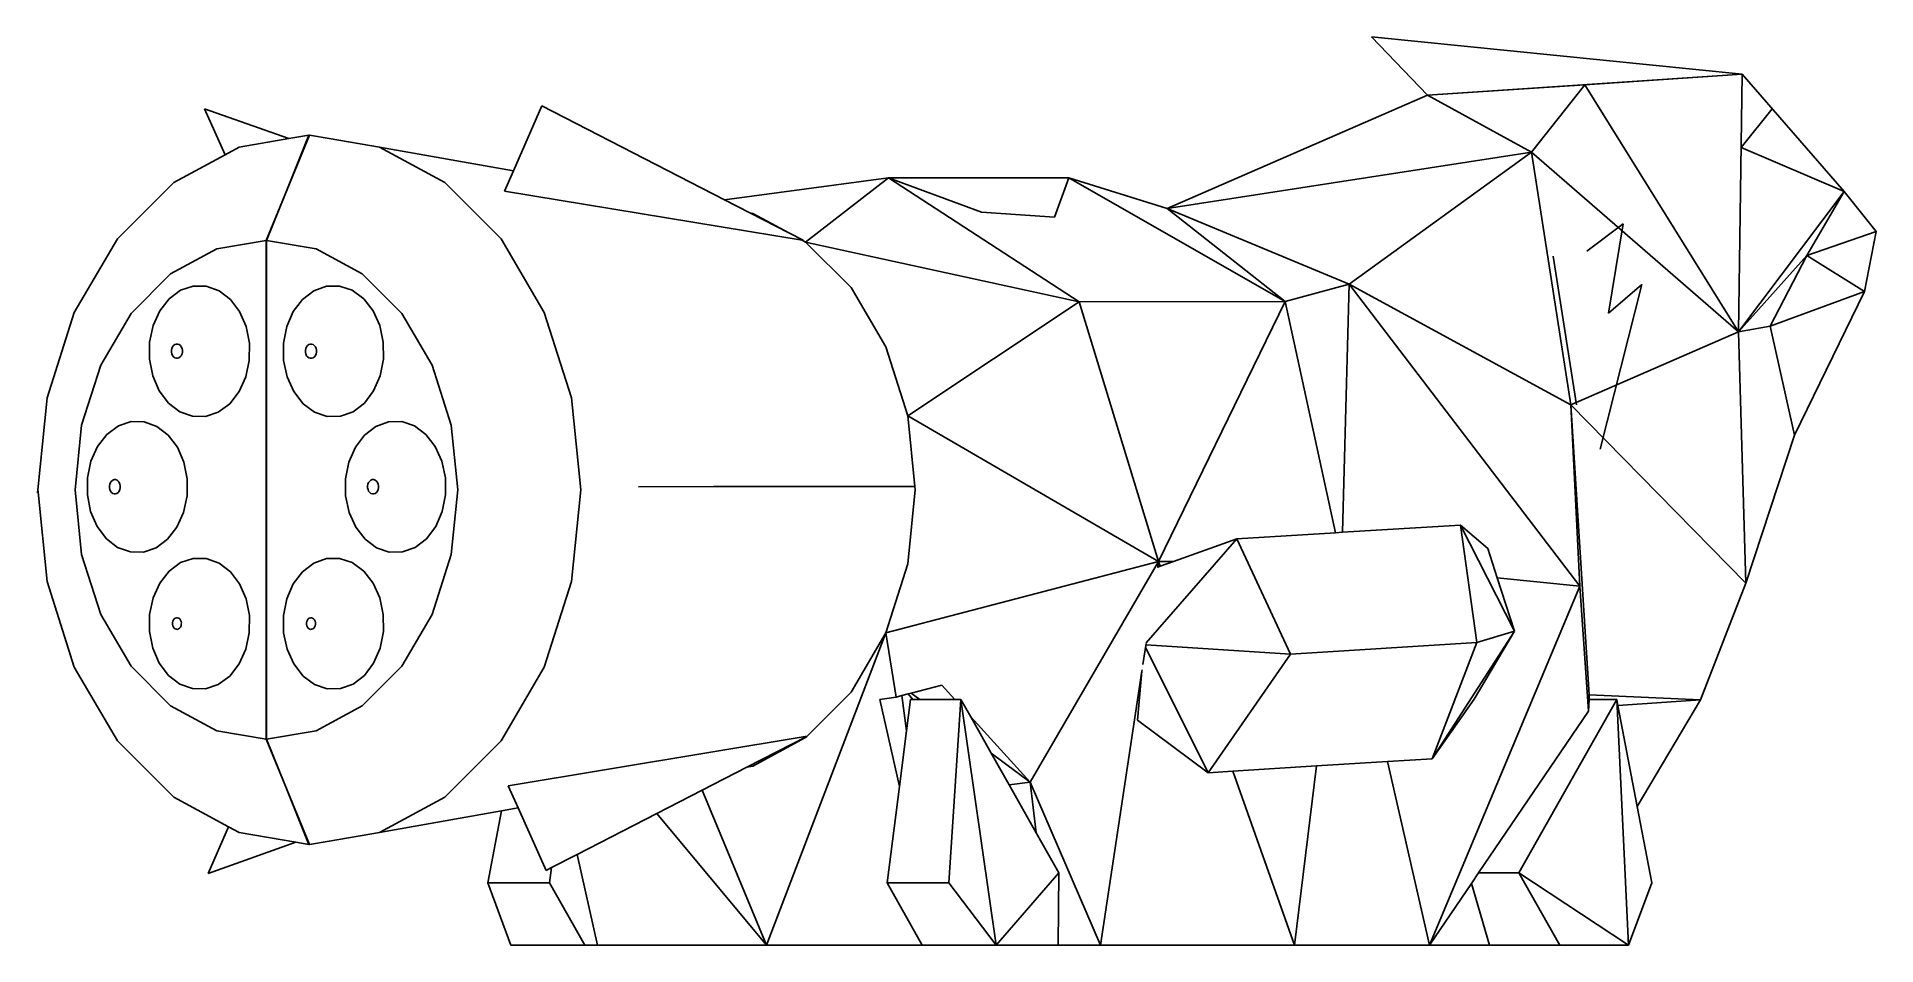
# Model space of a CAD drawing. Extents: x -950 to 786, y -429 to 429.
import ezdxf

# ---------------------------------------------------------------- set-up
doc = ezdxf.new("R2010")
doc.units = 0
doc.header["$MEASUREMENT"] = 0
doc.layers.get('0').update_dxf_attribs({"linetype": 'CONTINUOUS'})

msp = doc.modelspace()

# ---------------------------------------------------------------- linework, layer by layer
for p, q in [((362.6, 373.4), (309.8, 428.6)), ((309.8, 428.6), (659.4, 393.4)), ((362.6, 373.4), (659.4, 393.4)), ((362.6, 373.4), (659.4, 393.4)), ((362.6, 373.4), (511, 383.4)), ((511, 383.4), (460.8, 319.7)), ((511, 383.4), (659.4, 393.4)), ((656.2, 150.1), (511, 383.4)), ((656.2, 150.1), (659.4, 393.4)), ((659.4, 393.4), (755.7, 282.5)), ((116.9, 266.5), (362.6, 373.4)), ((460.8, 319.7), (362.6, 373.4)), ((-791.7, 360.6), (-772.4, 317.2)), ((-712.3, 332.5), (-791.7, 360.6)), ((-473.4, 363.4), (-500.3, 302)), ((-301, 274.7), (-473.4, 363.4)), ((658.5, 324.1), (688, 360.5)), ((-712.3, 332.5), (-759, 324.5)), ((-693.2, 335.8), (-716, 279.2)), ((-692.6, 335.8), (-716, 279.2)), ((-693.2, 335.8), (-712.3, 332.5)), ((-693.2, 335.9), (-692.9, 335.9)), ((-693.2, 335.9), (-693.2, 335.8)), ((-692.6, 335.9), (-692.9, 335.9)), ((-674.3, 332.7), (-692.6, 335.9)), ((-692.6, 335.8), (-692.6, 335.9)), ((-692.6, 335.9), (-692.6, 335.8)), ((-692.6, 335.8), (-692.6, 335.8)), ((-692.6, 335.8), (-674.3, 332.7)), ((-674.3, 332.7), (-626.8, 324.5)), ((-772.4, 317.2), (-820.8, 291.1)), ((-759, 324.5), (-772.4, 317.2)), ((-626.8, 324.5), (-565, 291.1)), ((-500.3, 302), (-626.8, 324.5)), ((116.9, 266.5), (460.8, 319.7)), ((460.8, 319.7), (288.5, 195.1)), ((460.8, 319.7), (656.2, 150.1)), ((460.8, 319.7), (497.8, 81.4)), ((755.7, 282.5), (658.5, 324.1)), ((-500.3, 302), (-508.6, 283)), ((-301, 274.7), (-146.2, 295.6)), ((-146.2, 295.6), (-224.4, 234.9)), ((33.8, 178.4), (-146.2, 295.6)), ((-146.2, 295.6), (-58.5, 263.1)), ((-146.2, 295.6), (24.1, 295.6)), ((10.5, 258.4), (24.1, 295.6)), ((228.1, 178.7), (24.1, 295.6)), ((24.1, 295.6), (116.9, 266.5)), ((-820.8, 291.1), (-873.9, 237.9)), ((-716, 279.2), (-733.6, 236.5)), ((-716, 279.2), (-733.2, 236.5)), ((-565, 291.1), (-511.8, 237.9)), ((-508.6, 283), (-227.8, 236.8)), ((755.7, 282.5), (656.2, 150.1)), ((755.7, 282.5), (720.6, 222.3)), ((786.1, 244.8), (755.7, 282.5)), ((786.1, 244.8), (755.7, 282.5)), ((-277, 262.4), (-301, 274.7)), ((-274.3, 261.9), (-277, 262.4)), ((-240.2, 243.5), (-277, 262.4)), ((-274.3, 261.9), (-240.2, 243.5)), ((-58.5, 263.1), (10.5, 258.4)), ((116.9, 266.5), (228.1, 178.7)), ((288.5, 195.1), (116.9, 266.5)), ((-226.9, 236.7), (-240.2, 243.5)), ((512.9, 226.3), (547.3, 252.2)), ((547.3, 252.2), (533.5, 167.9)), ((786.1, 244.8), (720.6, 222.3)), ((786.1, 244.8), (774.9, 188.1)), ((-873.9, 237.9), (-914.7, 168.5)), ((-780.3, 228.5), (-823.8, 205)), ((-733.6, 236.5), (-780.3, 228.5)), ((-733.6, 236.5), (-733.6, -234.3)), ((-733.2, 236.5), (-733.2, -234.3)), ((-733.2, 236.5), (-686.5, 228.5)), ((-686.5, 228.5), (-643, 205)), ((-511.8, 237.9), (-471.1, 168.5)), ((-227.8, 236.8), (-224.4, 234.9)), ((-227.8, 236.8), (-226.9, 236.7)), ((-224.4, 234.9), (-181.5, 192)), ((-224.4, 234.9), (33.8, 178.4)), ((481.3, 221.6), (503.1, 81.4)), ((720.6, 222.3), (656.2, 150.1)), ((685.9, 155.4), (720.6, 222.3)), ((774.9, 188.1), (720.6, 222.3)), ((-823.8, 205), (-861.1, 167.6)), ((-802.5, 193.4), (-814.5, 189.4)), ((-790.1, 193.3), (-802.5, 193.4)), ((-778.1, 189), (-790.1, 193.3)), ((-688.6, 189), (-676.7, 193.3)), ((-676.7, 193.3), (-664.3, 193.4)), ((-664.3, 193.4), (-652.3, 189.4)), ((-643, 205), (-605.6, 167.6)), ((-181.5, 192), (-148.7, 136.1)), ((288.5, 195.1), (228.1, 178.7)), ((282.3, -39), (288.5, 195.1)), ((506.4, -89.9), (288.5, 195.1)), ((288.5, 195.1), (497.8, 81.4)), ((564.7, 194.8), (525.5, 39.5)), ((533.5, 167.9), (564.7, 194.8)), ((-825.3, 181.4), (-834.1, 170)), ((-814.5, 189.4), (-825.3, 181.4)), ((-767.4, 180.8), (-778.1, 189)), ((-758.7, 169.3), (-767.4, 180.8)), ((-708, 169.3), (-699.3, 180.8)), ((-699.3, 180.8), (-688.6, 189)), ((-652.3, 189.4), (-641.5, 181.4)), ((-641.5, 181.4), (-632.7, 170)), ((-128, 71), (33.8, 178.4)), ((228.1, 178.7), (33.8, 178.4)), ((108.7, -66.5), (33.8, 178.4)), ((228.1, 178.7), (108.7, -66.5)), ((275.6, -39.5), (228.1, 178.7)), ((685.9, 155.4), (774.9, 188.1)), ((708.8, 52.7), (774.9, 188.1)), ((-914.7, 168.5), (-940.3, 87.8)), ((-861.1, 167.6), (-889.8, 118.8)), ((-834.1, 170), (-840.4, 156.1)), ((-752.6, 155.2), (-758.7, 169.3)), ((-714.2, 155.2), (-708, 169.3)), ((-632.7, 170), (-626.4, 156.1)), ((-605.6, 167.6), (-577, 118.8)), ((-471.1, 168.5), (-445.5, 87.8)), ((-843.7, 140.5), (-843.8, 124.3)), ((-840.4, 156.1), (-843.7, 140.5)), ((-749.5, 139.5), (-752.6, 155.2)), ((-749.6, 123.3), (-749.5, 139.5)), ((-717.3, 139.5), (-714.2, 155.2)), ((-717.2, 123.3), (-717.3, 139.5)), ((-626.4, 156.1), (-623.1, 140.5)), ((-623.1, 140.5), (-623, 124.3)), ((497.8, 81.4), (656.2, 150.1)), ((656.2, 150.1), (685.9, 155.4)), ((656.2, 150.1), (663.1, -87)), ((685.9, 155.4), (708.8, 52.7)), ((-843.8, 124.3), (-840.7, 108.6)), ((-822.7, 134.6), (-823, 132.9)), ((-823, 132.9), (-823, 131.1)), ((-823, 131.1), (-822.7, 129.4)), ((-822, 136.1), (-822.7, 134.6)), ((-822.7, 129.4), (-822, 127.8)), ((-821, 137.4), (-822, 136.1)), ((-822, 127.8), (-821.1, 126.5)), ((-821.1, 126.5), (-819.9, 125.6)), ((-819.8, 138.2), (-821, 137.4)), ((-819.9, 125.6), (-818.6, 125.2)), ((-818.5, 138.7), (-819.8, 138.2)), ((-818.6, 125.2), (-817.2, 125.2)), ((-817.1, 138.7), (-818.5, 138.7)), ((-817.2, 125.2), (-815.9, 125.6)), ((-815.8, 138.2), (-817.1, 138.7)), ((-815.9, 125.6), (-814.7, 126.5)), ((-814.6, 137.3), (-815.8, 138.2)), ((-814.7, 126.5), (-813.7, 127.7)), ((-813.7, 136), (-814.6, 137.3)), ((-813, 134.5), (-813.7, 136)), ((-813.7, 127.7), (-813, 129.3)), ((-812.7, 132.8), (-813, 134.5)), ((-813, 129.3), (-812.7, 131)), ((-812.7, 131), (-812.7, 132.8)), ((-752.9, 107.7), (-749.6, 123.3)), ((-713.9, 107.7), (-717.2, 123.3)), ((-696.5, 132.8), (-696.2, 134.5)), ((-696.5, 131), (-696.5, 132.8)), ((-696.2, 129.3), (-696.5, 131)), ((-696.2, 134.5), (-695.5, 136)), ((-695.5, 127.7), (-696.2, 129.3)), ((-695.5, 136), (-694.6, 137.3)), ((-694.5, 126.5), (-695.5, 127.7)), ((-694.6, 137.3), (-693.4, 138.2)), ((-693.3, 125.6), (-694.5, 126.5)), ((-693.4, 138.2), (-692.1, 138.7)), ((-692, 125.2), (-693.3, 125.6)), ((-692.1, 138.7), (-690.7, 138.7)), ((-690.6, 125.2), (-692, 125.2)), ((-690.7, 138.7), (-689.4, 138.2)), ((-689.3, 125.6), (-690.6, 125.2)), ((-689.4, 138.2), (-688.2, 137.4)), ((-688.1, 126.5), (-689.3, 125.6)), ((-688.2, 137.4), (-687.2, 136.1)), ((-687.2, 127.8), (-688.1, 126.5)), ((-687.2, 136.1), (-686.5, 134.6)), ((-686.5, 129.4), (-687.2, 127.8)), ((-686.5, 134.6), (-686.2, 132.9)), ((-686.2, 131.1), (-686.5, 129.4)), ((-686.2, 132.9), (-686.2, 131.1)), ((-623, 124.3), (-626.1, 108.6)), ((-148.7, 136.1), (-128, 71)), ((-889.8, 118.8), (-907.8, 62)), ((-840.7, 108.6), (-834.5, 94.6)), ((-759.2, 93.8), (-752.9, 107.7)), ((-707.6, 93.8), (-713.9, 107.7)), ((-626.1, 108.6), (-632.2, 94.6)), ((-577, 118.8), (-559, 62)), ((-940.3, 87.8), (-949.1, 1.1)), ((-834.5, 94.6), (-825.8, 83)), ((-768, 82.4), (-759.2, 93.8)), ((-698.8, 82.4), (-707.6, 93.8)), ((-632.2, 94.6), (-640.9, 83)), ((-445.5, 87.8), (-436.7, 1.1)), ((-825.8, 83), (-815.1, 74.8)), ((-815.1, 74.8), (-803.2, 70.5)), ((-803.2, 70.5), (-790.8, 70.4)), ((-790.8, 70.4), (-778.8, 74.5)), ((-778.8, 74.5), (-768, 82.4)), ((-688, 74.5), (-698.8, 82.4)), ((-676, 70.4), (-688, 74.5)), ((-663.6, 70.5), (-676, 70.4)), ((-651.6, 74.8), (-663.6, 70.5)), ((-640.9, 83), (-651.6, 74.8)), ((108.7, -66.5), (-128, 71)), ((-128, 71), (-121.3, 4.1)), ((497.8, 81.4), (506.4, -89.9)), ((497.8, 81.4), (663.1, -87)), ((515.2, -192.4), (497.8, 81.4)), ((-907.8, 62), (-913.9, 1.1)), ((-883.9, 53.4), (-892.7, 42.1)), ((-873.1, 61.4), (-883.9, 53.4)), ((-861.1, 65.5), (-873.1, 61.4)), ((-848.7, 65.3), (-861.1, 65.5)), ((-836.7, 61), (-848.7, 65.3)), ((-826, 52.8), (-836.7, 61)), ((-817.3, 41.3), (-826, 52.8)), ((-649.4, 41.3), (-640.7, 52.8)), ((-640.7, 52.8), (-630, 61)), ((-630, 61), (-618.1, 65.3)), ((-618.1, 65.3), (-605.7, 65.5)), ((-605.7, 65.5), (-593.7, 61.4)), ((-593.7, 61.4), (-582.9, 53.4)), ((-582.9, 53.4), (-574.1, 42.1)), ((-559, 62), (-552.8, 1.1)), ((663.1, -87), (708.8, 52.7)), ((-892.7, 42.1), (-899, 28.1)), ((-811.2, 27.2), (-817.3, 41.3)), ((-655.5, 27.2), (-649.4, 41.3)), ((-574.1, 42.1), (-567.8, 28.1)), ((-899, 28.1), (-902.3, 12.5)), ((-808.1, 11.6), (-811.2, 27.2)), ((-658.7, 11.6), (-655.5, 27.2)), ((-567.8, 28.1), (-564.5, 12.5)), ((-949.1, 1.1), (-948.8, -1.2)), ((-913.9, 1.1), (-907.8, -59.8)), ((-902.3, 12.5), (-902.4, -3.7)), ((-881.3, 6.6), (-881.6, 4.9)), ((-881.6, 4.9), (-881.6, 3.1)), ((-881.6, 3.1), (-881.3, 1.4)), ((-880.6, 8.1), (-881.3, 6.6)), ((-881.3, 1.4), (-880.6, -0.2)), ((-879.6, 9.4), (-880.6, 8.1)), ((-878.4, 10.3), (-879.6, 9.4)), ((-877.1, 10.7), (-878.4, 10.3)), ((-875.7, 10.7), (-877.1, 10.7)), ((-874.4, 10.2), (-875.7, 10.7)), ((-873.2, 9.3), (-874.4, 10.2)), ((-872.3, 8), (-873.2, 9.3)), ((-871.6, 6.5), (-872.3, 8)), ((-872.3, -0.3), (-871.6, 1.3)), ((-871.3, 4.8), (-871.6, 6.5)), ((-871.6, 1.3), (-871.3, 3)), ((-871.3, 3), (-871.3, 4.8)), ((-808.2, -4.6), (-808.1, 11.6)), ((-658.6, -4.6), (-658.7, 11.6)), ((-637.9, 4.8), (-637.6, 6.5)), ((-637.9, 3), (-637.9, 4.8)), ((-637.5, 1.3), (-637.9, 3)), ((-637.6, 6.5), (-636.9, 8)), ((-636.9, -0.3), (-637.5, 1.3)), ((-636.9, 8), (-635.9, 9.3)), ((-635.9, 9.3), (-634.8, 10.2)), ((-634.8, 10.2), (-633.5, 10.7)), ((-633.5, 10.7), (-632.1, 10.7)), ((-632.1, 10.7), (-630.8, 10.3)), ((-630.8, 10.3), (-629.6, 9.4)), ((-629.6, 9.4), (-628.6, 8.1)), ((-628.6, 8.1), (-627.9, 6.6)), ((-627.9, 1.4), (-628.6, -0.2)), ((-627.9, 6.6), (-627.6, 4.9)), ((-627.5, 3.1), (-627.9, 1.4)), ((-627.6, 4.9), (-627.5, 3.1)), ((-564.5, 12.5), (-564.4, -3.7)), ((-552.8, 1.1), (-559, -59.8)), ((-436.7, 1.1), (-445.5, -85.5)), ((-311.4, 4.1), (-382.3, 3.8)), ((-382.3, 3.8), (-121.3, 4.1)), ((-121.3, 4.1), (-311.4, 4.1)), ((-121, 1.1), (-128, -68.8)), ((-121.3, 4.1), (-121, 1.1)), ((-121.3, 4.1), (-121, 4.1)), ((-950.1, -1.2), (-948.8, -1.2)), ((-948.8, -1.2), (-950.1, -1.2)), ((-948.8, -1.2), (-948.8, -1.2)), ((-948.8, -1.2), (-940.3, -85.5)), ((-902.4, -3.7), (-899.3, -19.3)), ((-880.6, -0.2), (-879.7, -1.4)), ((-879.7, -1.4), (-878.5, -2.3)), ((-878.5, -2.3), (-877.2, -2.8)), ((-877.2, -2.8), (-875.8, -2.8)), ((-875.8, -2.8), (-874.5, -2.4)), ((-874.5, -2.4), (-873.3, -1.5)), ((-873.3, -1.5), (-872.3, -0.3)), ((-811.5, -20.2), (-808.2, -4.6)), ((-655.3, -20.2), (-658.6, -4.6)), ((-635.9, -1.5), (-636.9, -0.3)), ((-634.7, -2.4), (-635.9, -1.5)), ((-633.4, -2.8), (-634.7, -2.4)), ((-632, -2.8), (-633.4, -2.8)), ((-630.7, -2.3), (-632, -2.8)), ((-629.5, -1.4), (-630.7, -2.3)), ((-628.6, -0.2), (-629.5, -1.4)), ((-564.4, -3.7), (-567.5, -19.3)), ((-899.3, -19.3), (-893.1, -33.4)), ((-893.1, -33.4), (-884.4, -45)), ((-826.6, -45.5), (-817.8, -34.2)), ((-817.8, -34.2), (-811.5, -20.2)), ((-649, -34.2), (-655.3, -20.2)), ((-640.1, -45.5), (-649, -34.2)), ((-573.6, -33.4), (-582.3, -45)), ((-567.5, -19.3), (-573.6, -33.4)), ((282.3, -39), (393.8, -32.1)), ((393.8, -32.1), (409.2, -143)), ((444.7, -132.2), (393.8, -32.1)), ((419.5, -54.4), (393.8, -32.1)), ((-884.4, -45), (-873.8, -53.2)), ((-837.4, -53.5), (-826.6, -45.5)), ((-629.4, -53.5), (-640.1, -45.5)), ((-582.3, -45), (-593, -53.2)), ((97, -143.2), (182.5, -45.2)), ((122.9, -66.5), (182.5, -45.2)), ((182.5, -45.2), (275.6, -39.5)), ((233.1, -153.9), (182.5, -45.2)), ((275.6, -39.5), (282.3, -39)), ((-907.8, -59.8), (-889.8, -116.6)), ((-873.8, -53.2), (-861.8, -57.5)), ((-861.8, -57.5), (-849.4, -57.6)), ((-849.4, -57.6), (-837.4, -53.5)), ((-814.5, -67.6), (-825.3, -75.6)), ((-802.5, -63.6), (-814.5, -67.6)), ((-790.1, -63.7), (-802.5, -63.6)), ((-778.1, -68), (-790.1, -63.7)), ((-767.4, -76.2), (-778.1, -68)), ((-699.3, -76.2), (-688.6, -68)), ((-688.6, -68), (-676.7, -63.7)), ((-676.7, -63.7), (-664.3, -63.6)), ((-664.3, -63.6), (-652.3, -67.6)), ((-652.3, -67.6), (-641.5, -75.6)), ((-617.4, -57.6), (-629.4, -53.5)), ((-605, -57.5), (-617.4, -57.6)), ((-593, -53.2), (-605, -57.5)), ((-559, -59.8), (-577, -116.6)), ((-148.7, -133.9), (108.7, -66.5)), ((-128, -68.8), (-148.7, -133.9)), ((108.7, -66.5), (-12.5, -274.8)), ((108.7, -66.5), (107.9, -71.9)), ((122.9, -66.5), (108.7, -66.5)), ((110.3, -71), (108.7, -66.5)), ((110.3, -71), (122.9, -66.5)), ((428.3, -81.8), (419.5, -54.4)), ((-940.3, -85.5), (-914.7, -166.3)), ((-825.3, -75.6), (-834.1, -87)), ((-758.7, -87.7), (-767.4, -76.2)), ((-708, -87.7), (-699.3, -76.2)), ((-641.5, -75.6), (-632.7, -87)), ((-445.5, -85.5), (-471.1, -166.3)), ((107.7, -71.9), (107.9, -71.9)), ((107.9, -71.9), (110.3, -71)), ((428.3, -81.8), (506.4, -89.9)), ((444.7, -132.2), (428.3, -81.8)), ((-840.4, -100.9), (-843.7, -116.5)), ((-834.1, -87), (-840.4, -100.9)), ((-752.6, -101.8), (-758.7, -87.7)), ((-749.5, -117.5), (-752.6, -101.8)), ((-717.3, -117.5), (-714.2, -101.8)), ((-714.2, -101.8), (-708, -87.7)), ((-632.7, -87), (-626.4, -100.9)), ((-626.4, -100.9), (-623.1, -116.5)), ((506.4, -89.9), (364.3, -428.6)), ((506.4, -89.9), (514.6, -207.8)), ((663.1, -87), (620.3, -197)), ((-889.8, -116.6), (-861.1, -165.3)), ((-843.7, -116.5), (-843.8, -132.7)), ((-820.4, -120.7), (-821.2, -121.7)), ((-819.4, -120), (-820.4, -120.7)), ((-818.4, -119.6), (-819.4, -120)), ((-817.3, -119.6), (-818.4, -119.6)), ((-816.2, -120), (-817.3, -119.6)), ((-815.2, -120.7), (-816.2, -120)), ((-814.5, -121.8), (-815.2, -120.7)), ((-749.6, -133.7), (-749.5, -117.5)), ((-717.2, -133.7), (-717.3, -117.5)), ((-694.7, -121.8), (-693.9, -120.7)), ((-693.9, -120.7), (-693, -120)), ((-693, -120), (-691.9, -119.6)), ((-691.9, -119.6), (-690.8, -119.6)), ((-690.8, -119.6), (-689.8, -120)), ((-689.8, -120), (-688.8, -120.7)), ((-688.8, -120.7), (-688, -121.7)), ((-623.1, -116.5), (-623, -132.7)), ((-577, -116.6), (-605.6, -165.3)), ((-843.8, -132.7), (-840.7, -148.4)), ((-821.7, -122.9), (-822, -124.3)), ((-822, -124.3), (-822, -125.8)), ((-822, -125.8), (-821.8, -127.2)), ((-821.8, -127.2), (-821.2, -128.4)), ((-821.2, -121.7), (-821.7, -122.9)), ((-821.2, -128.4), (-820.4, -129.4)), ((-820.4, -129.4), (-819.5, -130.2)), ((-819.5, -130.2), (-818.4, -130.5)), ((-818.4, -130.5), (-817.3, -130.6)), ((-817.3, -130.6), (-816.3, -130.2)), ((-816.3, -130.2), (-815.3, -129.5)), ((-815.3, -129.5), (-814.5, -128.5)), ((-813.9, -123), (-814.5, -121.8)), ((-814.5, -128.5), (-814, -127.2)), ((-814, -127.2), (-813.7, -125.8)), ((-813.6, -124.4), (-813.9, -123)), ((-813.7, -125.8), (-813.6, -124.4)), ((-752.9, -149.3), (-749.6, -133.7)), ((-713.9, -149.3), (-717.2, -133.7)), ((-695.5, -124.4), (-695.3, -123)), ((-695.5, -125.8), (-695.5, -124.4)), ((-695.2, -127.2), (-695.5, -125.8)), ((-695.3, -123), (-694.7, -121.8)), ((-694.7, -128.5), (-695.2, -127.2)), ((-693.9, -129.5), (-694.7, -128.5)), ((-692.9, -130.2), (-693.9, -129.5)), ((-691.9, -130.6), (-692.9, -130.2)), ((-690.8, -130.5), (-691.9, -130.6)), ((-689.7, -130.2), (-690.8, -130.5)), ((-688.7, -129.4), (-689.7, -130.2)), ((-688, -128.4), (-688.7, -129.4)), ((-688, -121.7), (-687.4, -122.9)), ((-687.4, -127.2), (-688, -128.4)), ((-687.4, -122.9), (-687.2, -124.3)), ((-687.1, -125.8), (-687.4, -127.2)), ((-687.2, -124.3), (-687.1, -125.8)), ((-623, -132.7), (-626.1, -148.4)), ((-148.7, -133.9), (-261.5, -428.6)), ((-148.7, -133.9), (-181.5, -189.8)), ((-139.1, -194.5), (-148.7, -133.9)), ((444.7, -132.2), (366.9, -252.8)), ((406.5, -196.5), (444.7, -132.2)), ((444.7, -132.2), (409.2, -143)), ((-840.7, -148.4), (-834.5, -162.4)), ((-759.2, -163.2), (-752.9, -149.3)), ((-707.6, -163.2), (-713.9, -149.3)), ((-626.1, -148.4), (-632.2, -162.4)), ((97, -143.9), (94, -163.6)), ((96.5, -147.5), (155.5, -265.8)), ((96.9, -145.2), (233.1, -153.9)), ((155.5, -265.8), (233.1, -153.9)), ((409.2, -143), (233.1, -153.9)), ((409.2, -143), (366.9, -252.8)), ((-914.7, -166.3), (-873.9, -235.6)), ((-861.1, -165.3), (-823.8, -202.7)), ((-834.5, -162.4), (-825.8, -174)), ((-768, -174.6), (-759.2, -163.2)), ((-698.8, -174.6), (-707.6, -163.2)), ((-605.6, -165.3), (-643, -202.7)), ((-632.2, -162.4), (-640.9, -174)), ((-471.1, -166.3), (-511.8, -235.6)), ((93, -169.9), (53.8, -428.6)), ((88.8, -216.1), (93, -169.9)), ((93, -169.9), (93.2, -168.6)), ((-825.8, -174), (-815.1, -182.2)), ((-815.1, -182.2), (-803.2, -186.5)), ((-803.2, -186.5), (-790.8, -186.6)), ((-790.8, -186.6), (-778.8, -182.5)), ((-778.8, -182.5), (-768, -174.6)), ((-688, -182.5), (-698.8, -174.6)), ((-676, -186.6), (-688, -182.5)), ((-663.6, -186.5), (-676, -186.6)), ((-651.6, -182.2), (-663.6, -186.5)), ((-640.9, -174), (-651.6, -182.2)), ((-181.5, -189.8), (-223.1, -231.5)), ((-124.7, -190.7), (-127.7, -191.5)), ((-95.8, -183.1), (-124.7, -190.7)), ((-116.7, -196.7), (-124.7, -190.7)), ((-95.8, -183.1), (-83.5, -196.7)), ((-823.8, -202.7), (-780.3, -226.3)), ((-643, -202.7), (-686.5, -226.3)), ((-139.1, -194.5), (-154.4, -196.8)), ((-135.9, -278.8), (-154.4, -196.8)), ((-133.6, -193.1), (-139.1, -194.5)), ((-127.7, -191.5), (-133.6, -193.1)), ((-133.6, -193.1), (-129.2, -226.2)), ((-125.4, -196.7), (-129.2, -226.2)), ((-123.3, -196.7), (-127.7, -191.5)), ((-123.3, -196.7), (-125.4, -196.7)), ((-116.7, -196.7), (-123.3, -196.7)), ((-83.5, -196.7), (-116.7, -196.7)), ((-77.9, -196.7), (-89.4, -369.8)), ((-77.9, -196.7), (-83.5, -196.7)), ((-77.9, -196.7), (-44.6, -428.6)), ((-68.6, -213), (-77.9, -196.7)), ((406.5, -196.5), (366.9, -252.8)), ((514.6, -207.8), (410.8, -360.3)), ((448.6, -360.3), (541.2, -196.7)), ((515, -196.7), (514.6, -207.8)), ((515.2, -192.4), (515, -196.7)), ((541.2, -196.7), (515, -196.7)), ((620.3, -197), (515.2, -192.4)), ((541.2, -196.7), (552.4, -428.6)), ((541.2, -196.7), (542.3, -202.5)), ((542.3, -202.5), (620.3, -197)), ((542.3, -202.5), (560.5, -297.7)), ((560.5, -297.7), (620.3, -197)), ((-68.6, -213), (-12.5, -274.8)), ((-49.2, -247.3), (-68.6, -213)), ((88.8, -216.1), (155.5, -265.8)), ((-873.9, -235.6), (-820.8, -288.8)), ((-780.3, -226.3), (-733.6, -234.3)), ((-716, -277), (-733.6, -234.3)), ((-686.5, -226.3), (-733.2, -234.3)), ((-716, -277), (-733.2, -234.3)), ((-511.8, -235.6), (-565, -288.8)), ((-505.1, -278.1), (-223.1, -231.5)), ((-223.3, -231.6), (-279.9, -260.7)), ((-224.4, -232.7), (-274.3, -259.7)), ((-223.3, -231.6), (-224.4, -232.7)), ((-223, -231.5), (-223.3, -231.6)), ((-223.1, -231.5), (-223, -231.5)), ((-129.2, -226.2), (-135.9, -278.8)), ((-274.3, -259.7), (-279.9, -260.7)), ((-12.5, -274.8), (-49.2, -247.3)), ((-32.2, -277.3), (-49.2, -247.3)), ((257.8, -259.5), (178.8, -264.4)), ((257.8, -259.5), (237, -428.6)), ((324.7, -255.4), (257.8, -259.5)), ((366.9, -252.8), (324.7, -255.4)), ((324.7, -255.4), (364.3, -428.6)), ((-693.2, -333.6), (-716, -277)), ((-692.6, -333.6), (-716, -277)), ((-279.9, -260.7), (-322.2, -282.4)), ((-32.2, -277.3), (-12.5, -274.8)), ((-6.7, -322.5), (-32.2, -277.3)), ((-12.5, -274.8), (53.8, -428.6)), ((-12.5, -274.8), (-6.7, -322.5)), ((178.8, -264.4), (155.5, -265.8)), ((237, -428.6), (178.8, -264.4)), ((-820.8, -288.8), (-769.2, -316.8)), ((-565, -288.8), (-626.8, -322.3)), ((-495.7, -299), (-505.1, -278.1)), ((-322.2, -282.4), (-364.9, -304.4)), ((-261.5, -428.6), (-322.2, -282.4)), ((-135.9, -278.8), (-147.6, -369.8)), ((-511.4, -301.8), (-626.8, -322.3)), ((-511.4, -301.8), (-524.4, -369.8)), ((-495.7, -299), (-511.4, -301.8)), ((-469.4, -358), (-495.7, -299)), ((-364.9, -304.4), (-440, -343)), ((-364.9, -304.4), (-261.5, -428.6)), ((560.5, -297.7), (574.2, -369.8)), ((-788.5, -360.8), (-769.2, -316.8)), ((-769.2, -316.8), (-759, -322.3)), ((-759, -322.3), (-705.5, -331.5)), ((-626.8, -322.3), (-674.3, -330.4)), ((14.7, -360.3), (-6.7, -322.5)), ((-705.5, -331.5), (-788.5, -360.8)), ((-705.5, -331.5), (-693.2, -333.6)), ((-692.9, -333.6), (-693.2, -333.7)), ((-693.2, -333.7), (-693.2, -333.6)), ((-692.9, -333.6), (-692.6, -333.7)), ((-674.3, -330.4), (-692.6, -333.7)), ((-674.3, -330.4), (-692.6, -333.6)), ((-692.6, -333.7), (-692.6, -333.6)), ((-692.6, -333.6), (-692.6, -333.6)), ((-692.6, -333.7), (-692.6, -333.6)), ((-440, -343), (-464.3, -355.4)), ((-420.8, -428.6), (-440, -343)), ((-464.3, -355.4), (-469.4, -358)), ((-464.3, -355.4), (-466.2, -369.8)), ((14.7, -360.3), (-44.6, -428.6)), ((14.7, -360.3), (14, -428.6)), ((410.8, -360.3), (404, -370.3)), ((448.6, -360.3), (410.8, -360.3)), ((448.6, -360.3), (487.6, -428.6)), ((448.6, -360.3), (552.4, -428.6)), ((-502.6, -428.6), (-524.4, -369.8)), ((-524.4, -369.8), (-466.2, -369.8)), ((-432.9, -428.6), (-466.2, -369.8)), ((-114.3, -428.6), (-147.6, -369.8)), ((-89.4, -369.8), (-147.6, -369.8)), ((-44.6, -428.6), (-89.4, -369.8)), ((404, -370.3), (364.3, -428.6)), ((404, -370.3), (421, -428.6)), ((552.4, -428.6), (574.2, -369.8)), ((-502.6, -428.6), (-432.9, -428.6)), ((-420.8, -428.6), (-432.9, -428.6)), ((-420.8, -428.6), (-261.5, -428.6)), ((-114.3, -428.6), (-261.5, -428.6)), ((-44.6, -428.6), (-114.3, -428.6)), ((-44.6, -428.6), (14, -428.6)), ((53.8, -428.6), (14, -428.6)), ((237, -428.6), (53.8, -428.6)), ((237, -428.6), (364.3, -428.6)), ((421, -428.6), (364.3, -428.6)), ((487.6, -428.6), (421, -428.6)), ((487.6, -428.6), (552.4, -428.6))]:
    msp.add_line(p, q)

doc.saveas('drawing.dxf')
